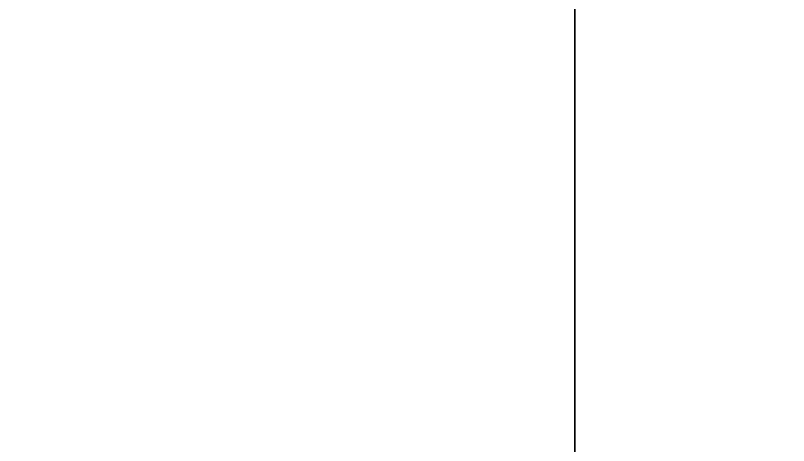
# Model space of a CAD drawing. Extents: x -3.3 to 26.7, y -2 to 14.5.
# Drawn here: x 3.219 to 3.4796, y 0.3178 to 0.4627 of the extents above; entities that cross this region are included whole.
import ezdxf

# ---------------------------------------------------------------- set-up
doc = ezdxf.new("R2010")
doc.units = 0
doc.layers.add('UB3D', color=1, linetype='CONTINUOUS')

msp = doc.modelspace()

# ---------------------------------------------------------------- linework, layer by layer
at = {"layer": 'UB3D', "color": 254}
for points in [[(3.9076, -1.683333, -25.2516), (3.4076, -1.683333, -25.2516), (3.9076, 6.233333, -25.2516)], [(3.4076, -1.683333, -25.2516), (3.9076, 6.233333, -25.2516), (3.4076, 6.233333, -25.2516)], [(3.4076, -1.683333, -25.7516), (3.9076, -1.683333, -25.7516), (3.4076, 6.233333, -25.7516)], [(3.9076, -1.683333, -25.7516), (3.4076, 6.233333, -25.7516), (3.9076, 6.233333, -25.7516)], [(3.4076, -1.683333, -25.2516), (3.4076, -1.683333, -25.7516), (3.4076, 6.233333, -25.2516)], [(3.4076, -1.683333, -25.7516), (3.4076, 6.233333, -25.2516), (3.4076, 6.233333, -25.7516)]]:
    msp.add_3dface(points, dxfattribs=at)
at = {"layer": 'UB3D', "color": 94}
for points in [[(-3.302, 0.5, -28.702), (26.698, 0.5, -28.702), (26.698, -0.5, -28.702), (-3.302, -0.5, -28.702)], [(26.698, 0.5, 1.298), (-3.302, 0.5, 1.298), (-3.302, -0.5, 1.298), (26.698, -0.5, 1.298)]]:
    msp.add_3dface(points, dxfattribs=at)

doc.saveas('drawing.dxf')
